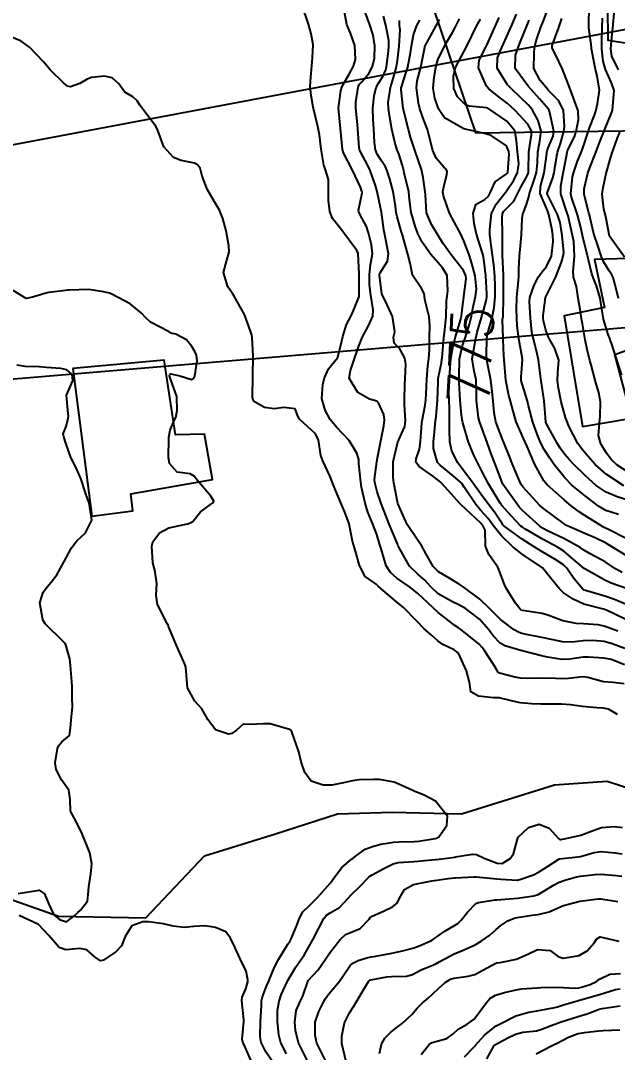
# Model space of a CAD drawing. Header units: metres. Extents: x 318500 to 325275, y 7408834 to 7428799.
# Drawn here: x 321775.7 to 321833.1, y 7423506.6 to 7423605.8 of the extents above; entities that cross this region are included whole.
import ezdxf
from ezdxf.enums import TextEntityAlignment as Align

# ---------------------------------------------------------------- set-up
doc = ezdxf.new("R2010")
doc.units = ezdxf.units.M
doc.header["$MEASUREMENT"] = 0
doc.linetypes.add('CONTINUO', pattern=[0])
for name, color, linetype in [('Cotas', 45, 'Continuous'), ('Curvas de Nivel 1m', 11, 'Continuous'), ('Curvas de Nivel 5m', 15, 'Continuous'), ('Edificações', 30, 'Continuous'), ('Hidrografia', 140, 'Continuous'), ('TEXTO', 45, 'Continuous')]:
    doc.layers.add(name, color=color, linetype=linetype)
doc.styles.add('Style-STANDARD', font='STANDARD.shx')

msp = doc.modelspace()

# ---------------------------------------------------------------- linework, layer by layer
at = {"layer": 'Curvas de Nivel 1m', "flags": 128}
for points, elevation in [([(321833.724, 7423542.025), (321832.664, 7423542.137), (321831.727, 7423542.209), (321830.207, 7423542.632), (321829.734, 7423542.698), (321828.344, 7423542.518), (321827.73, 7423542.488), (321827.1, 7423542.519), (321825.731, 7423542.572), (321824.384, 7423542.529), (321823.73, 7423542.556), (321823.202, 7423542.668), (321821.737, 7423543.038), (321821.611, 7423543.095), (321821.516, 7423543.223), (321821.204, 7423543.772), (321820.244, 7423545.243), (321820.046, 7423545.519), (321819.776, 7423545.814), (321817.958, 7423547.268), (321817.792, 7423547.388), (321817.443, 7423547.627), (321815.814, 7423548.876), (321815.334, 7423549.307), (321813.841, 7423550.72), (321813.066, 7423551.338), (321811.858, 7423552.187), (321811.231, 7423552.727), (321810.834, 7423553.366), (321810.366, 7423554.899), (321810.231, 7423555.375), (321809.915, 7423556.368), (321809.529, 7423557.386), (321809.06, 7423558.512), (321808.79, 7423559.397), (321808.458, 7423560.918), (321808.373, 7423561.404), (321808.196, 7423563.219), (321808.202, 7423563.407), (321808.208, 7423563.604), (321808.018, 7423564.21), (321807.269, 7423565.418), (321806.049, 7423566.695), (321805.453, 7423567.439), (321804.953, 7423568.331), (321804.636, 7423569.452), (321804.747, 7423570.804), (321804.911, 7423571.448), (321805.265, 7423572.301), (321806.139, 7423573.372), (321806.163, 7423573.406), (321806.175, 7423573.43), (321806.561, 7423575.021), (321806.653, 7423575.425), (321807.012, 7423576.588), (321807.449, 7423577.417), (321807.699, 7423577.913), (321808.218, 7423579.266), (321808.243, 7423579.386), (321808.242, 7423579.41), (321808.24, 7423579.429), (321808.24, 7423581.41), (321808.143, 7423583.411), (321807.99, 7423583.697), (321806.716, 7423585.426), (321806.306, 7423585.983), (321805.66, 7423586.787), (321805.403, 7423587.444), (321805.281, 7423588.501), (321805.284, 7423589.446), (321805.293, 7423590.52), (321805.004, 7423591.451), (321804.844, 7423591.912), (321804.575, 7423593.457), (321804.42, 7423594.81), (321804.301, 7423595.462), (321804.256, 7423595.64), (321803.804, 7423597.47), (321803.605, 7423598.607), (321803.531, 7423599.474), (321803.59, 7423600.377), (321803.682, 7423601.472), (321803.733, 7423602.261), (321803.819, 7423603.471), (321803.624, 7423604.547), (321803.349, 7423605.478), (321802.71, 7423607.367)], 769), ([(321833.774, 7423545.416), (321832.566, 7423545.866), (321831.78, 7423546.083), (321830.691, 7423546.19), (321829.78, 7423546.143), (321828.682, 7423546.029), (321827.779, 7423546.051), (321826.868, 7423546.241), (321825.783, 7423546.478), (321824.168, 7423546.804), (321823.787, 7423546.889), (321823.564, 7423546.97), (321823.14, 7423547.2), (321821.805, 7423548.21), (321820.799, 7423549.235), (321819.833, 7423550.143), (321818.333, 7423551.265), (321817.853, 7423551.608), (321816.802, 7423552.228), (321815.865, 7423552.794), (321815.591, 7423553.028), (321815.348, 7423553.308), (321814.645, 7423554.562), (321814.238, 7423555.325), (321813.907, 7423555.77), (321812.852, 7423557.341), (321811.95, 7423559.35), (321811.558, 7423561.356), (321811.491, 7423561.854), (321811.511, 7423563.357), (321811.96, 7423565.282), (321811.981, 7423565.351), (321811.99, 7423565.391), (321812.032, 7423565.477), (321812.632, 7423566.764), (321812.689, 7423567.344), (321812.576, 7423568.851), (321812.578, 7423569.345), (321812.632, 7423570.817), (321812.65, 7423571.345), (321812.713, 7423572.763), (321812.632, 7423573.345), (321812.149, 7423574.237), (321811.588, 7423574.792), (321811.517, 7423575.36), (321811.643, 7423575.883), (321811.439, 7423577.361), (321810.759, 7423578.825), (321810.474, 7423579.376), (321810.416, 7423579.571), (321810.234, 7423580.774), (321810.183, 7423581.324), (321810.181, 7423581.381), (321810.189, 7423581.433), (321810.242, 7423581.539), (321810.959, 7423582.67), (321811.054, 7423583.368), (321810.773, 7423584.892), (321810.666, 7423585.375), (321810.611, 7423585.684), (321810.368, 7423587.379), (321810.324, 7423587.666), (321809.956, 7423589.386), (321809.804, 7423589.942), (321809.279, 7423591.397), (321808.994, 7423592.009), (321808.397, 7423593.139), (321808.275, 7423593.411), (321808.238, 7423593.576), (321808.107, 7423595.413), (321808.064, 7423595.785), (321807.896, 7423597.416), (321807.922, 7423597.959), (321808.136, 7423599.413), (321808.243, 7423599.653), (321808.488, 7423599.937), (321809.165, 7423600.735), (321809.519, 7423601.395), (321809.704, 7423602.211), (321809.737, 7423603.392), (321809.572, 7423604.416), (321809.268, 7423605.399), (321808.588, 7423607.246)], 771), ([(321833.691, 7423561.064), (321831.996, 7423562.168), (321830.932, 7423563.101), (321830.02, 7423564.14), (321829.579, 7423564.671), (321829.256, 7423565.122), (321828.406, 7423566.784), (321828.25, 7423567.137), (321828.067, 7423567.63), (321827.654, 7423569.147), (321827.409, 7423570.457), (321827.313, 7423571.152), (321827.323, 7423571.951), (321827.437, 7423573.151), (321827.058, 7423574.255), (321826.54, 7423575.164), (321826.419, 7423575.413), (321826.179, 7423576.032), (321825.953, 7423576.938), (321825.92, 7423577.173), (321825.924, 7423577.443), (321826.148, 7423579.171), (321826.165, 7423579.226), (321826.221, 7423579.317), (321827.147, 7423581.156), (321827.672, 7423582.56), (321827.856, 7423583.146), (321827.901, 7423583.52), (321827.752, 7423585.148), (321827.547, 7423586.387), (321827.305, 7423587.155), (321826.349, 7423589.08), (321826.309, 7423589.17), (321826.313, 7423589.208), (321826.352, 7423589.323), (321826.856, 7423590.679), (321826.968, 7423591.161), (321827.079, 7423591.851), (321827.316, 7423593.156), (321827.575, 7423593.99), (321827.911, 7423595.148), (321827.969, 7423595.615), (321827.888, 7423597.149), (321827.422, 7423598.108), (321826.479, 7423599.051), (321826.42, 7423599.111), (321826.368, 7423599.172), (321825.626, 7423600.05), (321825.026, 7423601.192), (321825.051, 7423602.673), (321825.101, 7423603.192), (321825.238, 7423603.881), (321825.714, 7423605.183), (321825.95, 7423605.799), (321826.479, 7423607.172)], 781), ([(321833.494, 7423571.695), (321833.051, 7423573.076), (321832.48, 7423574.771), (321832.369, 7423575.087), (321832.319, 7423575.235), (321832.175, 7423575.628), (321831.725, 7423577.095), (321831.617, 7423577.678), (321831.392, 7423579.098), (321831.055, 7423580.285), (321830.74, 7423581.105), (321830.612, 7423581.465), (321830.267, 7423582.786), (321830.208, 7423583.059), (321830.206, 7423583.121), (321830.197, 7423583.195), (321829.701, 7423585.126), (321829.534, 7423585.902), (321829.235, 7423587.131), (321828.642, 7423588.84), (321828.586, 7423589.138), (321828.741, 7423590.769), (321828.83, 7423591.135), (321829.232, 7423592.291), (321829.565, 7423593.128), (321829.805, 7423593.73), (321830.258, 7423595.122), (321830.297, 7423595.256), (321830.438, 7423595.672), (321830.846, 7423596.722), (321830.978, 7423597.112), (321831.154, 7423597.796), (321831.324, 7423599.107), (321831.112, 7423600.499), (321830.951, 7423601.113), (321830.575, 7423603.084), (321830.568, 7423603.12), (321830.57, 7423603.149), (321830.544, 7423603.529), (321830.309, 7423605.123), (321830.298, 7423605.389), (321830.349, 7423607.122)], 783), ([(321833.103, 7423547.07), (321831.797, 7423547.567), (321831.214, 7423547.68), (321829.8, 7423547.771), (321829.09, 7423547.831), (321827.804, 7423548.072), (321826.368, 7423548.605), (321825.814, 7423548.786), (321823.931, 7423549.076), (321823.819, 7423549.109), (321823.696, 7423549.192), (321823.247, 7423549.781), (321822.376, 7423551.212), (321822.207, 7423551.568), (321821.863, 7423552.506), (321821.663, 7423553.019), (321821.553, 7423553.225), (321820.686, 7423554.44), (321820.381, 7423555.243), (321820.361, 7423556.806), (321820.112, 7423557.247), (321820.035, 7423557.352), (321819.932, 7423557.466), (321818.003, 7423559.269), (321817.951, 7423559.325), (321816.185, 7423561.297), (321815.983, 7423561.489), (321815.289, 7423562.012), (321814.004, 7423562.905), (321813.665, 7423563.333), (321813.697, 7423563.65), (321814.022, 7423564.573), (321814.142, 7423565.328), (321814.255, 7423567.129), (321814.279, 7423567.327), (321814.589, 7423568.816), (321814.65, 7423569.322), (321814.678, 7423569.904), (321814.748, 7423571.32), (321814.839, 7423572.609), (321814.92, 7423573.318), (321814.985, 7423574.154), (321814.981, 7423575.318), (321815.014, 7423576.481), (321814.963, 7423577.318), (321814.549, 7423578.99), (321814.496, 7423579.326), (321814.472, 7423579.575), (321814.227, 7423580.036), (321813.358, 7423581.339), (321813.121, 7423582.477), (321812.905, 7423583.344), (321812.352, 7423585.297), (321812.333, 7423585.35), (321812.301, 7423585.451), (321811.889, 7423586.929), (321811.797, 7423587.358), (321811.713, 7423587.975), (321811.494, 7423589.363), (321811.186, 7423590.549), (321810.93, 7423591.372), (321810.766, 7423591.756), (321810.389, 7423592.316), (321809.975, 7423592.966), (321809.81, 7423593.389), (321809.717, 7423594.084), (321809.647, 7423595.392), (321809.576, 7423596.26), (321809.553, 7423597.394), (321809.661, 7423598.581), (321809.861, 7423599.389), (321810.082, 7423599.79), (321810.496, 7423600.45), (321810.798, 7423601.083), (321810.869, 7423601.375), (321811.035, 7423602.87), (321811.086, 7423603.372), (321811.079, 7423603.905), (321810.8, 7423605.376), (321810.573, 7423606.249)], 772), ([(321833.808, 7423548.242), (321832.019, 7423549.087), (321831.821, 7423549.167), (321831.724, 7423549.189), (321829.828, 7423549.665), (321828.811, 7423550.15), (321827.845, 7423550.796), (321827.489, 7423551.145), (321826.751, 7423552.049), (321825.87, 7423553.17), (321823.889, 7423554.476), (321822.998, 7423555.204), (321821.915, 7423556.236), (321821.115, 7423557.232), (321820.623, 7423557.926), (321819.944, 7423558.686), (321819.439, 7423559.255), (321818.322, 7423560.919), (321818.09, 7423561.269), (321817.982, 7423561.399), (321817.255, 7423562.017), (321816.006, 7423563.036), (321815.777, 7423563.304), (321815.366, 7423564.653), (321815.374, 7423565.31), (321815.434, 7423565.914), (321815.577, 7423567.307), (321815.634, 7423567.739), (321815.768, 7423569.305), (321815.828, 7423571.025), (321815.838, 7423571.304), (321815.866, 7423571.552), (321816.134, 7423572.895), (321816.191, 7423573.247), (321816.201, 7423573.299), (321816.206, 7423573.364), (321816.37, 7423575.297), (321816.402, 7423575.535), (321816.588, 7423577.294), (321816.637, 7423578.87), (321816.675, 7423579.293), (321816.754, 7423579.821), (321816.677, 7423581.293), (321816.251, 7423582.018), (321815.113, 7423583.317), (321814.288, 7423584.506), (321813.879, 7423585.334), (321813.612, 7423586.031), (321813.232, 7423587.341), (321813.072, 7423588.61), (321812.999, 7423589.344), (321812.563, 7423591.163), (321812.515, 7423591.349), (321812.385, 7423591.866), (321812.031, 7423592.99), (321811.892, 7423593.358), (321811.668, 7423594.105), (321811.359, 7423595.366), (321811.147, 7423596.672), (321811.052, 7423597.371), (321811.024, 7423597.93), (321811.24, 7423599.369), (321811.535, 7423600.324), (321811.815, 7423601.36), (321811.916, 7423601.962), (321812.079, 7423603.357), (321812.158, 7423604.958), (321812.114, 7423605.357), (321812.101, 7423605.823)], 773), ([(321833.829, 7423549.685), (321832.782, 7423550.129), (321831.84, 7423550.445), (321829.983, 7423550.974), (321829.849, 7423551.019), (321829.722, 7423551.112), (321828.873, 7423552.138), (321828.213, 7423553.135), (321827.875, 7423553.47), (321827.033, 7423554.002), (321825.893, 7423554.673), (321825.058, 7423555.178), (321823.911, 7423555.926), (321822.144, 7423557.217), (321822.032, 7423557.319), (321821.932, 7423557.457), (321821.242, 7423558.529), (321820.697, 7423559.239), (321819.964, 7423560.209), (321819.232, 7423561.257), (321818.004, 7423562.874), (321817.706, 7423563.275), (321817.138, 7423564.4), (321816.947, 7423565.286), (321816.912, 7423566.422), (321816.909, 7423567.287), (321816.91, 7423568.455), (321816.879, 7423569.288), (321816.848, 7423570.039), (321816.9, 7423571.288), (321816.976, 7423572.439), (321817.057, 7423573.286), (321817.242, 7423574.375), (321817.457, 7423575.281), (321818.005, 7423577.091), (321818.045, 7423577.272), (321818.057, 7423577.407), (321818.208, 7423578.494), (321818.295, 7423579.193), (321818.306, 7423579.269), (321818.509, 7423580.995), (321818.481, 7423581.268), (321818.248, 7423581.787), (321817.085, 7423583.288), (321816.286, 7423584.389), (321815.722, 7423585.309), (321815.184, 7423586.192), (321814.707, 7423587.324), (321814.6, 7423589.072), (321814.587, 7423589.326), (321814.371, 7423590.716), (321814.27, 7423591.331), (321814.224, 7423591.49), (321813.589, 7423593.338), (321813.172, 7423594.589), (321812.962, 7423595.345), (321812.46, 7423597.35), (321812.264, 7423599.139), (321812.283, 7423599.353), (321812.327, 7423599.508), (321812.49, 7423600.038), (321812.814, 7423601.038), (321812.895, 7423601.346), (321813.162, 7423602.712), (321813.256, 7423603.343), (321813.445, 7423604.447), (321813.779, 7423605.338), (321814.055, 7423605.85)], 774), ([(321833.507, 7423552.706), (321832.889, 7423553.075), (321831.88, 7423553.736), (321830.497, 7423554.497), (321829.896, 7423554.849), (321829.479, 7423555.116), (321827.913, 7423555.998), (321826.354, 7423556.733), (321825.927, 7423556.943), (321825.592, 7423557.173), (321823.945, 7423558.674), (321823.687, 7423558.934), (321823.474, 7423559.197), (321822.212, 7423560.981), (321822.057, 7423561.219), (321821.982, 7423561.374), (321821.264, 7423563.231), (321820.935, 7423564.152), (321820.539, 7423565.242), (321820.049, 7423566.526), (321819.794, 7423567.253), (321819.714, 7423567.605), (321819.522, 7423569.256), (321819.5, 7423569.852), (321819.482, 7423571.256), (321819.301, 7423572.079), (321819.104, 7423573.26), (321819.248, 7423574.16), (321819.463, 7423575.257), (321819.587, 7423575.837), (321819.986, 7423577.252), (321820.029, 7423577.415), (321820.201, 7423578.008), (321820.467, 7423578.995), (321820.495, 7423579.246), (321820.495, 7423579.518), (321820.41, 7423581.247), (321820.261, 7423582.622), (321820.14, 7423583.251), (321820.085, 7423583.44), (321819.512, 7423585.258), (321819.276, 7423586.295), (321819.191, 7423587.261), (321819.461, 7423588.131), (321820.341, 7423588.637), (321820.671, 7423588.919), (321820.825, 7423589.243), (321821.291, 7423590.311), (321822.377, 7423591.028), (321822.476, 7423591.121), (321822.51, 7423591.219), (321822.641, 7423592.974), (321822.617, 7423593.218), (321822.408, 7423593.754), (321820.921, 7423594.744), (321820.425, 7423594.916), (321818.882, 7423595.265), (321818.431, 7423595.361), (321818.302, 7423595.402), (321816.447, 7423596.454), (321815.858, 7423597.309), (321815.492, 7423598.337), (321815.353, 7423599.317), (321815.455, 7423600.356), (321815.593, 7423601.314), (321815.787, 7423602.045), (321816.406, 7423603.302), (321816.542, 7423603.531), (321817.19, 7423604.657), (321817.511, 7423605.29), (321817.868, 7423605.989)], 776), ([(321833.889, 7423554.348), (321832.747, 7423555.077), (321831.907, 7423555.574), (321830.995, 7423556.018), (321829.921, 7423556.479), (321828.388, 7423557.133), (321828.08, 7423557.286), (321827.933, 7423557.391), (321826.933, 7423558.149), (321825.947, 7423558.863), (321825.599, 7423559.174), (321823.977, 7423560.961), (321823.819, 7423561.192), (321823.645, 7423561.535), (321822.952, 7423563.206), (321822.695, 7423563.888), (321822.142, 7423565.218), (321822.034, 7423565.467), (321821.378, 7423567.23), (321821.212, 7423568.094), (321821.102, 7423569.235), (321821.007, 7423570.144), (321820.878, 7423571.238), (321820.557, 7423572.82), (321820.492, 7423573.245), (321820.488, 7423573.587), (321820.519, 7423575.245), (321820.579, 7423575.657), (321821.01, 7423577.238), (321821.225, 7423578.214), (321821.3, 7423579.234), (321821.305, 7423580.308), (321821.259, 7423581.235), (321821.169, 7423582.323), (321821.061, 7423583.238), (321820.844, 7423584.689), (321820.797, 7423585.243), (321820.789, 7423585.726), (321820.946, 7423587.241), (321821.407, 7423588.161), (321822.239, 7423589.222), (321822.29, 7423589.282), (321822.352, 7423589.364), (321823.111, 7423590.466), (321823.454, 7423591.209), (321823.567, 7423592.03), (321823.467, 7423593.209), (321823.362, 7423594.264), (321823.192, 7423595.212), (321822.444, 7423596.148), (321820.809, 7423597.245), (321820.593, 7423597.38), (321820.462, 7423597.431), (321818.791, 7423597.594), (321818.464, 7423597.71), (321817.672, 7423598.488), (321817.346, 7423599.291), (321817.308, 7423600.481), (321817.508, 7423601.29), (321817.845, 7423601.962), (321818.54, 7423603.28), (321819.516, 7423605.266), (321819.894, 7423605.937)], 777), ([(321833.914, 7423556.001), (321832.134, 7423556.88), (321831.928, 7423556.974), (321831.726, 7423557.092), (321829.941, 7423558.2), (321829.385, 7423558.559), (321828.606, 7423559.13), (321827.958, 7423559.664), (321826.294, 7423561.165), (321825.986, 7423561.539), (321825.084, 7423563.179), (321824.384, 7423564.829), (321824.232, 7423565.188), (321824.036, 7423565.607), (321823.335, 7423567.201), (321823.043, 7423568.238), (321822.779, 7423569.21), (321822.62, 7423569.736), (321822.323, 7423571.217), (321822.159, 7423573.201), (321822.159, 7423573.22), (321822.145, 7423573.581), (321822.091, 7423575.143), (321822.089, 7423575.221), (321822.018, 7423577.053), (321822.045, 7423577.222), (321822.066, 7423577.347), (321822.11, 7423579.222), (321822.123, 7423581.106), (321822.122, 7423581.222), (321822.11, 7423581.354), (321822.014, 7423583.224), (321822.007, 7423583.491), (321822.011, 7423585.224), (321821.971, 7423586.879), (321822.004, 7423587.225), (321822.11, 7423587.436), (321822.327, 7423587.661), (321823.091, 7423588.456), (321823.483, 7423589.203), (321823.773, 7423589.784), (321824.375, 7423590.877), (321824.481, 7423591.096), (321824.509, 7423591.198), (321824.521, 7423591.337), (321824.535, 7423593.198), (321824.793, 7423594.826), (321824.791, 7423595.195), (321824.44, 7423595.865), (321823.211, 7423597.212), (321822.466, 7423597.866), (321821.687, 7423598.447), (321820.696, 7423599.247), (321820.484, 7423599.515), (321819.709, 7423601.262), (321819.769, 7423602.014), (321820.407, 7423603.252), (321820.543, 7423603.518), (321821.32, 7423605.239), (321821.704, 7423606.103)], 778), ([(321833.179, 7423558.308), (321831.946, 7423558.693), (321831.232, 7423559.097), (321829.965, 7423560.095), (321828.681, 7423561.129), (321827.99, 7423561.82), (321826.955, 7423563.156), (321826.567, 7423563.714), (321826.024, 7423564.567), (321825.699, 7423565.173), (321825.443, 7423565.771), (321824.928, 7423567.181), (321824.514, 7423568.755), (321824.413, 7423569.187), (321824.101, 7423570.252), (321823.867, 7423570.953), (321823.812, 7423571.194), (321823.803, 7423571.507), (321823.933, 7423573.193), (321823.914, 7423573.423), (321823.591, 7423575.199), (321823.424, 7423576.443), (321823.384, 7423577.202), (321823.365, 7423578.04), (321823.397, 7423579.202), (321823.53, 7423580.498), (321823.57, 7423581.2), (321823.568, 7423581.883), (321823.639, 7423583.199), (321823.697, 7423583.78), (321823.832, 7423585.197), (321823.909, 7423586.789), (321823.983, 7423587.195), (321824.079, 7423587.438), (321824.334, 7423588.107), (321824.572, 7423588.962), (321824.621, 7423589.187), (321825.067, 7423590.492), (321825.268, 7423591.187), (321825.364, 7423592.16), (321825.404, 7423593.185), (321825.57, 7423594.026), (321825.732, 7423595.18), (321825.427, 7423596.204), (321824.884, 7423597.194), (321824.708, 7423597.441), (321824.465, 7423597.702), (321822.899, 7423599.216), (321822.486, 7423599.639), (321821.483, 7423601.235), (321821.522, 7423602.239), (321821.963, 7423603.229), (321822.553, 7423604.556), (321822.757, 7423605.019), (321822.842, 7423605.217), (321823.354, 7423606.436)], 779), ([(321834.001, 7423562.43), (321833.016, 7423563.075), (321832.501, 7423563.569), (321832.021, 7423564.189), (321831.458, 7423565.096), (321831.253, 7423565.887), (321831.335, 7423567.097), (321831.404, 7423567.763), (321831.44, 7423569.096), (321831.296, 7423569.9), (321830.96, 7423571.101), (321830.541, 7423572.699), (321830.42, 7423573.107), (321830.156, 7423574.178), (321829.974, 7423575.113), (321829.701, 7423576.633), (321829.621, 7423577.119), (321829.5, 7423577.821), (321829.294, 7423579.124), (321829.121, 7423580.243), (321828.855, 7423581.131), (321828.8, 7423581.679), (321828.92, 7423583.133), (321828.858, 7423584.568), (321828.748, 7423585.136), (321828.319, 7423587.026), (321828.297, 7423587.117), (321828.292, 7423587.14), (321828.262, 7423587.2), (321827.618, 7423589.151), (321827.623, 7423589.889), (321827.851, 7423591.148), (321828.188, 7423592.934), (321828.232, 7423593.143), (321828.274, 7423593.27), (321828.406, 7423593.567), (321828.93, 7423594.627), (321829.088, 7423595.133), (321829.313, 7423596.266), (321829.302, 7423597.132), (321828.567, 7423599.051), (321828.526, 7423599.14), (321828.482, 7423599.304), (321827.791, 7423601.151), (321827.072, 7423602.621), (321826.789, 7423603.166), (321826.787, 7423603.411), (321827.43, 7423605.157), (321827.707, 7423606.019)], 782), ([(321833.155, 7423579.076), (321832.807, 7423580.516), (321832.655, 7423581.084), (321832.531, 7423581.364), (321832.257, 7423581.743), (321831.747, 7423582.578), (321831.538, 7423583.101), (321831.132, 7423584.263), (321830.855, 7423585.112), (321830.741, 7423585.55), (321830.371, 7423587.119), (321830.323, 7423587.296), (321829.862, 7423589.125), (321829.86, 7423589.623), (321830.221, 7423591.122), (321830.256, 7423591.247), (321830.385, 7423591.586), (321830.98, 7423593.111), (321831.383, 7423594.138), (321831.758, 7423595.1), (321831.947, 7423595.588), (321832.456, 7423596.844), (321832.528, 7423597.02), (321832.556, 7423597.089), (321832.582, 7423597.209), (321832.736, 7423599.086), (321832.491, 7423599.82), (321831.93, 7423601.099), (321831.708, 7423601.917), (321831.559, 7423603.105), (321831.565, 7423604.12), (321831.593, 7423605.105), (321831.616, 7423606.062)], 784), ([(321833.074, 7423539.069), (321832.195, 7423539.583), (321831.696, 7423539.657), (321831.089, 7423539.703), (321829.697, 7423539.839), (321828.554, 7423539.982), (321827.699, 7423540.054), (321826.614, 7423540.071), (321825.699, 7423540.067), (321824.796, 7423540.082), (321823.7, 7423540.19), (321822.887, 7423540.388), (321821.704, 7423540.653), (321821.155, 7423540.679), (321819.706, 7423540.827), (321818.964, 7423541.257), (321818.826, 7423542.157), (321818.534, 7423543.262), (321817.765, 7423544.966), (321817.351, 7423545.276), (321816.267, 7423545.785), (321815.779, 7423546.152), (321815.17, 7423546.696), (321814.44, 7423547.32), (321813.8, 7423547.995), (321812.483, 7423549.343), (321811.828, 7423549.9), (321810.101, 7423551.376), (321809.974, 7423551.501), (321809.852, 7423551.6), (321808.801, 7423552.338), (321808.274, 7423553.404), (321807.89, 7423554.772), (321807.668, 7423555.412), (321807.589, 7423555.729), (321807.267, 7423557.417), (321806.845, 7423558.517), (321806.453, 7423559.425), (321805.968, 7423560.656), (321805.638, 7423561.435), (321805.397, 7423562.031), (321804.723, 7423563.449), (321804.55, 7423563.987), (321804.304, 7423565.456), (321804.039, 7423566.051), (321802.492, 7423567.484), (321802.334, 7423567.758), (321802.07, 7423568.472), (321800.979, 7423568.593), (321800.07, 7423568.473), (321799.132, 7423568.586), (321798.077, 7423569.21), (321798.002, 7423569.464), (321797.986, 7423569.541), (321797.969, 7423569.654), (321797.992, 7423571.542), (321797.999, 7423571.654), (321798.029, 7423573.542), (321797.94, 7423575.325), (321797.896, 7423575.544), (321797.78, 7423575.932), (321797.201, 7423577.555), (321796.216, 7423579.314), (321796.033, 7423579.572), (321795.609, 7423580.193), (321795.177, 7423581.581), (321795.402, 7423582.429), (321795.714, 7423583.576), (321795.709, 7423584.145), (321795.45, 7423585.579), (321795.103, 7423586.791), (321794.786, 7423587.585), (321794.332, 7423588.39), (321793.62, 7423589.601), (321793.126, 7423590.851), (321792.924, 7423591.612), (321792.698, 7423591.93), (321792.385, 7423592.111), (321791.106, 7423592.358), (321790.39, 7423592.634), (321789.431, 7423593.66), (321788.858, 7423595.231), (321788.67, 7423595.668), (321788.435, 7423595.982), (321787.131, 7423597.69), (321786.879, 7423598.109), (321786.468, 7423598.471), (321785.688, 7423598.927), (321785.124, 7423599.72), (321784.489, 7423600.305), (321783.755, 7423600.473), (321782.489, 7423600.328), (321782.077, 7423600.165), (321781.37, 7423599.767), (321780.476, 7423599.429), (321780.196, 7423599.503), (321779.824, 7423599.79), (321778.499, 7423601.088), (321777.895, 7423601.816), (321776.532, 7423603.27), (321775.722, 7423603.842), (321774.885, 7423604.197)], 768), ([(321800.024, 7423505.498), (321799.247, 7423506.615), (321798.794, 7423507.517), (321798.696, 7423508.092), (321798.737, 7423509.518), (321798.821, 7423511.033), (321798.851, 7423511.517), (321798.932, 7423511.9), (321799.331, 7423512.921), (321799.5, 7423513.345), (321799.568, 7423513.507), (321800.093, 7423514.765), (321800.471, 7423515.493), (321801.385, 7423516.969), (321801.585, 7423517.281), (321801.689, 7423517.477), (321802.195, 7423518.685), (321802.5, 7423519.469), (321802.814, 7423520.082), (321803.439, 7423520.694), (321803.841, 7423521.057), (321804.225, 7423521.448), (321805.464, 7423522.868), (321805.866, 7423523.424), (321806.559, 7423524.339), (321807.496, 7423525.158), (321807.641, 7423525.255), (321807.829, 7423525.397), (321808.804, 7423526.097), (321809.515, 7423526.366), (321810.313, 7423526.573), (321811.522, 7423526.786), (321812.056, 7423526.811), (321813.523, 7423526.833), (321813.971, 7423526.876), (321815.528, 7423527.136), (321815.66, 7423527.166), (321815.897, 7423527.295), (321816.651, 7423528.394), (321816.718, 7423529.282), (321815.571, 7423530.712), (321814.493, 7423531.316), (321813.585, 7423531.646), (321812.984, 7423531.941), (321811.598, 7423532.555), (321810.178, 7423532.795), (321809.601, 7423532.809), (321808.237, 7423532.764), (321807.599, 7423532.685), (321806.557, 7423532.459), (321805.593, 7423532.268), (321804.77, 7423532.265), (321803.598, 7423532.664), (321802.991, 7423533.466), (321802.658, 7423534.508), (321802.433, 7423535.478), (321801.764, 7423537.383), (321801.715, 7423537.489), (321801.661, 7423537.559), (321801.544, 7423537.609), (321799.67, 7423538.16), (321799.04, 7423538.149), (321797.669, 7423538.111), (321797.075, 7423538.139), (321796.44, 7423537.552), (321795.99, 7423537.221), (321795.654, 7423537.154), (321794.417, 7423537.579), (321793.675, 7423538.59), (321793.103, 7423539.599), (321792.435, 7423540.346), (321791.71, 7423541.62), (321791.55, 7423543.622), (321791.473, 7423543.894), (321790.683, 7423545.631), (321789.893, 7423547.535), (321789.847, 7423547.639), (321789.792, 7423547.764), (321788.847, 7423549.655), (321788.719, 7423550.552), (321788.782, 7423551.661), (321788.582, 7423552.94), (321788.402, 7423553.665), (321788.295, 7423555.265), (321788.389, 7423555.665), (321789.038, 7423556.53), (321789.914, 7423557.013), (321791.708, 7423557.413), (321791.918, 7423557.456), (321792.242, 7423557.615), (321792.976, 7423558.563), (321793.945, 7423559.257), (321794.139, 7423559.397), (321794.257, 7423559.587), (321793.957, 7423560.068), (321792.645, 7423561.61), (321792.37, 7423562.001), (321791.986, 7423562.202), (321790.737, 7423562.389), (321789.995, 7423563.192), (321789.913, 7423563.651), (321789.904, 7423563.749), (321789.927, 7423565.651), (321789.931, 7423565.752), (321790.041, 7423566.399), (321790.422, 7423567.277), (321790.595, 7423567.642), (321790.717, 7423568.291), (321790.707, 7423569.641), (321790.104, 7423571.254), (321789.988, 7423571.651), (321790.01, 7423571.753), (321790.113, 7423571.838), (321790.975, 7423571.637), (321792.105, 7423571.278), (321792.316, 7423571.407), (321792.412, 7423571.615), (321792.648, 7423573.096), (321792.571, 7423573.614), (321792.443, 7423573.915), (321792.148, 7423574.469), (321791.619, 7423575.093), (321790.585, 7423575.644), (321790.232, 7423575.72), (321790.161, 7423575.746), (321789.948, 7423575.868), (321788.177, 7423576.788), (321787.711, 7423577.205), (321787.298, 7423577.683), (321786.203, 7423578.552), (321784.443, 7423579.5), (321784.218, 7423579.588), (321783.631, 7423579.736), (321782.222, 7423579.932), (321780.339, 7423579.896), (321780.221, 7423579.887), (321779.485, 7423579.791), (321778.369, 7423579.657), (321778.217, 7423579.635), (321776.824, 7423579.211), (321776.209, 7423579.079), (321774.972, 7423579.849)], 767), ([(321775.45, 7423521.83), (321777.454, 7423522.164), (321777.958, 7423521.795), (321778.36, 7423520.867), (321778.869, 7423519.786), (321779.413, 7423519.343), (321780.075, 7423519.105), (321780.932, 7423519.757), (321781.162, 7423520.015), (321781.427, 7423520.237), (321782.09, 7423521.09), (321782.177, 7423521.739), (321782.218, 7423522.499), (321782.434, 7423523.736), (321782.515, 7423524.704), (321782.333, 7423525.738), (321781.53, 7423527.75), (321780.851, 7423529.068), (321780.481, 7423529.766), (321780.445, 7423530.889), (321780.294, 7423531.769), (321779.595, 7423532.791), (321779.084, 7423533.785), (321779.004, 7423534.398), (321779.206, 7423535.784), (321779.333, 7423536.085), (321779.64, 7423536.424), (321780.382, 7423537.036), (321780.481, 7423537.768), (321780.58, 7423538.863), (321780.662, 7423539.765), (321780.642, 7423540.708), (321780.619, 7423541.766), (321780.567, 7423542.612), (321780.474, 7423543.769), (321780.397, 7423544.417), (321780.022, 7423545.776), (321779.92, 7423545.935), (321779.765, 7423546.083), (321778.035, 7423547.798), (321777.796, 7423548.172), (321777.519, 7423549.805), (321777.83, 7423550.817), (321778.253, 7423551.379), (321778.624, 7423551.792), (321779.14, 7423552.498), (321779.87, 7423553.78), (321780.559, 7423555.101), (321781.093, 7423555.762), (321781.908, 7423556.541), (321782.52, 7423557.741), (321782.279, 7423559.411), (321782.149, 7423559.748), (321781.958, 7423560.277), (321781.456, 7423561.758), (321781.003, 7423562.778), (321780.487, 7423563.773), (321780.021, 7423565.16), (321779.837, 7423565.782), (321779.766, 7423566.052), (321780.045, 7423566.767), (321780.253, 7423567.581), (321780.268, 7423567.777), (321780.257, 7423567.972), (321780.08, 7423569.78), (321780.699, 7423571.173), (321780.619, 7423571.772), (321780.116, 7423572.206), (321779.556, 7423572.351), (321778.12, 7423572.446), (321777.446, 7423572.491), (321776.121, 7423572.534), (321775.304, 7423572.661)], 766), ([(321801.244, 7423506.423), (321800.704, 7423507.488), (321800.514, 7423508.249), (321800.389, 7423509.494), (321800.391, 7423510.583), (321800.521, 7423511.492), (321800.716, 7423512.092), (321801.339, 7423513.396), (321801.368, 7423513.451), (321801.382, 7423513.48), (321802.1, 7423514.731), (321802.615, 7423515.468), (321802.924, 7423515.915), (321803.382, 7423516.697), (321803.799, 7423517.454), (321804.345, 7423518.507), (321804.844, 7423519.439), (321805.098, 7423519.762), (321805.428, 7423519.985), (321806.35, 7423520.503), (321807.185, 7423521.404), (321807.453, 7423521.718), (321808.318, 7423522.535), (321809.126, 7423523.383), (321809.311, 7423523.543), (321809.474, 7423523.646), (321810.59, 7423524.257), (321811.49, 7423524.686), (321812.019, 7423524.818), (321813.494, 7423524.923), (321813.872, 7423524.946), (321815.497, 7423525.106), (321815.669, 7423525.126), (321816.933, 7423525.279), (321817.423, 7423525.35), (321817.501, 7423525.361), (321819.13, 7423525.63), (321819.505, 7423525.591), (321820.26, 7423525.239), (321821.493, 7423524.747), (321821.967, 7423524.739), (321822.75, 7423525.201), (321823.06, 7423525.644), (321823.499, 7423527.19), (321823.531, 7423527.259), (321824.528, 7423528.192), (321825.543, 7423528.503), (321826.498, 7423528.114), (321827.389, 7423527.142), (321827.529, 7423527.051), (321827.625, 7423527.042), (321828.101, 7423527.131), (321829.534, 7423527.464), (321830.74, 7423527.896), (321831.541, 7423528.178), (321832.752, 7423528.281), (321833.541, 7423528.199)], 768), ([(321803.235, 7423505.81), (321802.41, 7423507.468), (321802.098, 7423508.652), (321802.041, 7423509.472), (321802.171, 7423510.601), (321802.543, 7423511.468), (321802.806, 7423511.976), (321803.34, 7423513.46), (321804.297, 7423514.504), (321804.937, 7423515.436), (321805.377, 7423516.106), (321806.416, 7423517.415), (321806.911, 7423517.894), (321807.401, 7423518.103), (321808.336, 7423518.461), (321809.177, 7423519.382), (321809.285, 7423519.519), (321809.424, 7423519.616), (321810.631, 7423520.164), (321811.438, 7423520.552), (321811.893, 7423520.896), (321812.069, 7423521.344), (321812.585, 7423522.212), (321813.464, 7423522.693), (321815.229, 7423523.065), (321815.468, 7423523.104), (321816.788, 7423523.28), (321817.4, 7423523.342), (321817.471, 7423523.347), (321819.276, 7423523.449), (321819.473, 7423523.444), (321821.453, 7423523.238), (321821.47, 7423523.237), (321821.857, 7423523.214), (321823.416, 7423523.138), (321823.469, 7423523.136), (321823.513, 7423523.146), (321823.671, 7423523.188), (321825.001, 7423523.651), (321825.481, 7423523.888), (321826.256, 7423524.391), (321827.43, 7423525.141), (321827.472, 7423525.169), (321827.5, 7423525.171), (321829.263, 7423525.354), (321829.504, 7423525.402), (321830.831, 7423525.776), (321831.512, 7423525.885), (321832.835, 7423525.745), (321833.509, 7423525.663)], 769), ([(321806.994, 7423505.643), (321806.57, 7423507.41), (321806.551, 7423508.13), (321806.832, 7423509.407), (321807.3, 7423510.37), (321807.704, 7423510.998), (321807.937, 7423511.394), (321808.464, 7423512.247), (321809.13, 7423513.382), (321809.227, 7423513.496), (321809.343, 7423513.547), (321810.892, 7423513.812), (321811.348, 7423513.853), (321812.796, 7423513.88), (321813.351, 7423514.039), (321814.177, 7423514.492), (321815.365, 7423514.975), (321815.59, 7423515.074), (321815.979, 7423515.291), (321817.378, 7423516.032), (321818.243, 7423516.4), (321819.387, 7423516.913), (321819.97, 7423517.241), (321820.794, 7423517.835), (321821.407, 7423518.374), (321821.863, 7423518.763), (321822.516, 7423519.204), (321823.145, 7423519.473), (321823.425, 7423519.532), (321824.853, 7423519.751), (321825.43, 7423519.833), (321826.503, 7423520.085), (321827.44, 7423520.502), (321827.889, 7423520.687), (321829.45, 7423521.11), (321831.227, 7423521.317), (321831.452, 7423521.329), (321831.673, 7423521.308), (321833.096, 7423521.065)], 771), ([(321797.953, 7423505.529), (321797.253, 7423507.047), (321797.031, 7423507.542), (321796.971, 7423507.836), (321797.136, 7423509.542), (321797.134, 7423509.699), (321796.934, 7423511.544), (321796.979, 7423511.88), (321797.327, 7423512.667), (321797.521, 7423513.353), (321797.537, 7423513.537), (321797.353, 7423514.376), (321796.799, 7423515.546), (321796.266, 7423516.667), (321795.854, 7423517.555), (321795.399, 7423518.157), (321794.406, 7423518.574), (321793.407, 7423518.74), (321792.334, 7423518.678), (321791.404, 7423518.577), (321790.336, 7423518.701), (321789.409, 7423518.916), (321787.957, 7423519.117), (321787.411, 7423519.103), (321786.366, 7423518.725), (321785.74, 7423517.695), (321785.381, 7423516.806), (321784.845, 7423516.236), (321784.052, 7423515.713), (321783.65, 7423515.433), (321783.364, 7423515.351), (321782.846, 7423515.728), (321782.044, 7423516.407), (321781.378, 7423516.555), (321780.022, 7423516.416), (321779.379, 7423516.65), (321778.382, 7423517.79), (321777.406, 7423518.87), (321775.525, 7423519.722)], 766), ([(321810.177, 7423506.435), (321810.364, 7423507.363), (321810.688, 7423507.939), (321811.277, 7423508.514), (321811.754, 7423508.872), (321812.37, 7423509.334), (321813.299, 7423510.188), (321813.822, 7423510.798), (321814.324, 7423511.31), (321814.851, 7423511.771), (321815.323, 7423512.189), (321815.893, 7423512.73), (321816.484, 7423513.283), (321817.011, 7423513.609), (321817.347, 7423513.71), (321818.726, 7423513.88), (321819.352, 7423514.05), (321820.135, 7423514.462), (321821.369, 7423515.151), (321821.421, 7423515.168), (321821.795, 7423515.214), (321823.373, 7423515.533), (321824.523, 7423516.034), (321825.383, 7423516.44), (321826.584, 7423516.354), (321827.376, 7423515.778), (321827.86, 7423515.618), (321829.378, 7423515.883), (321830.164, 7423516.32), (321830.839, 7423517.096), (321831.042, 7423517.447), (321831.399, 7423517.662), (321833.188, 7423517.268)], 772), ([(321814.206, 7423506.35), (321814.95, 7423507.303), (321815.122, 7423507.441), (321815.263, 7423507.501), (321816.663, 7423507.886), (321817.276, 7423508.345), (321817.761, 7423508.784), (321818.622, 7423509.257), (321819.295, 7423509.754), (321820.381, 7423511.234), (321820.808, 7423511.738), (321821.323, 7423512.061), (321822.211, 7423512.323), (321823.331, 7423512.58), (321823.851, 7423512.666), (321825.334, 7423512.772), (321825.699, 7423512.8), (321827.335, 7423512.827), (321828.939, 7423512.721), (321829.337, 7423512.778), (321829.599, 7423512.845), (321830.439, 7423513.099), (321831.055, 7423513.382), (321831.347, 7423513.587), (321832.338, 7423514.092), (321833.356, 7423514.158)], 773), ([(321818.368, 7423506.128), (321819.257, 7423507.047), (321819.342, 7423507.157), (321819.402, 7423507.239), (321820.291, 7423508.219), (321821.287, 7423509.017), (321821.409, 7423509.097), (321821.603, 7423509.215), (321823.299, 7423510.084), (321824.556, 7423510.431), (321825.304, 7423510.544), (321827.038, 7423510.875), (321827.308, 7423510.953), (321827.885, 7423511.131), (321829.324, 7423511.544), (321830.539, 7423511.887), (321831.33, 7423512.124), (321832.891, 7423512.622), (321833.336, 7423512.681)], 774), ([(321825.253, 7423506.434), (321826.644, 7423507.149), (321827.054, 7423507.352), (321827.265, 7423507.453), (321828.365, 7423508.032), (321829.279, 7423508.363), (321829.907, 7423508.477), (321831.283, 7423508.638), (321831.699, 7423508.669), (321833.285, 7423508.735)], 776)]:
    msp.add_lwpolyline(points, dxfattribs=dict(at, elevation=elevation))
at = {"layer": 'Curvas de Nivel 5m', "flags": 128}
for points, elevation in [([(321833.154, 7423601.08), (321832.529, 7423602.384), (321832.433, 7423603.092), (321832.554, 7423604.52), (321832.623, 7423605.089), (321832.792, 7423606.882), (321832.797, 7423607.087), (321832.619, 7423609.012), (321832.61, 7423609.09), (321832.417, 7423610.873), (321832.392, 7423611.094), (321832.343, 7423611.396), (321832.086, 7423613.099), (321832.073, 7423613.705), (321832.257, 7423615.097), (321832.718, 7423616.885), (321832.747, 7423617.09), (321832.767, 7423619.072), (321832.766, 7423619.09), (321832.81, 7423621.059), (321832.82, 7423621.089), (321834.788, 7423621.875)], 785), ([(321833.752, 7423543.837), (321832.48, 7423544.359), (321831.761, 7423544.494), (321830.296, 7423544.57), (321829.762, 7423544.566), (321828.499, 7423544.389), (321827.758, 7423544.36), (321826.336, 7423544.586), (321825.763, 7423544.713), (321823.898, 7423545.189), (321823.77, 7423545.224), (321822.226, 7423545.664), (321821.777, 7423545.925), (321821.148, 7423546.594), (321820.668, 7423547.237), (321819.805, 7423548.239), (321818.452, 7423549.264), (321817.825, 7423549.602), (321817.219, 7423549.889), (321815.841, 7423550.68), (321815.149, 7423551.311), (321814.529, 7423551.992), (321813.862, 7423552.552), (321813.057, 7423553.338), (321812.019, 7423555.228), (321811.959, 7423555.349), (321811.902, 7423555.465), (321811.098, 7423557.362), (321810.785, 7423558.214), (321810.352, 7423559.374), (321809.967, 7423560.495), (321809.738, 7423561.384), (321809.717, 7423561.652), (321809.916, 7423563.381), (321810.015, 7423563.928), (321810.305, 7423565.376), (321810.588, 7423566.836), (321810.68, 7423567.371), (321810.61, 7423567.913), (321810.077, 7423569.051), (321809.912, 7423569.216), (321809.219, 7423569.393), (321808.089, 7423570.025), (321807.283, 7423571.418), (321807.397, 7423572.141), (321807.827, 7423573.413), (321807.894, 7423573.661), (321808.15, 7423574.445), (321808.556, 7423575.404), (321809.113, 7423576.458), (321809.551, 7423577.39), (321809.588, 7423578.001), (321809.343, 7423579.393), (321809.228, 7423580.393), (321809.213, 7423581.395), (321809.318, 7423582.33), (321809.512, 7423583.391), (321809.426, 7423584.25), (321809.118, 7423585.398), (321808.92, 7423586.014), (321808.317, 7423587.14), (321808.182, 7423587.411), (321808.163, 7423587.571), (321808.334, 7423588.329), (321808.508, 7423589.247), (321808.491, 7423589.408), (321808.356, 7423589.78), (321807.595, 7423591.418), (321806.723, 7423593.1), (321806.616, 7423593.428), (321806.43, 7423595.43), (321806.257, 7423597.433), (321806.476, 7423599.059), (321806.548, 7423599.361), (321806.568, 7423599.429), (321807.256, 7423600.665), (321807.697, 7423601.418), (321807.874, 7423602.062), (321807.805, 7423603.417), (321807.38, 7423604.594), (321807.05, 7423605.425), (321806.701, 7423607.317)], 770), ([(321833.851, 7423551.206), (321832.471, 7423551.696), (321831.859, 7423551.988), (321829.87, 7423553.11), (321827.894, 7423554.767), (321827.312, 7423555.149), (321825.911, 7423555.904), (321824.229, 7423556.883), (321823.928, 7423557.067), (321823.774, 7423557.192), (321822.866, 7423558.133), (321821.949, 7423559.159), (321821.923, 7423559.193), (321821.902, 7423559.221), (321821.776, 7423559.399), (321820.651, 7423561.24), (321819.999, 7423562.533), (321819.652, 7423563.254), (321819.263, 7423564.012), (321818.744, 7423565.263), (321818.206, 7423567.12), (321818.17, 7423567.269), (321818.069, 7423567.843), (321817.928, 7423569.272), (321817.843, 7423571.01), (321817.852, 7423571.274), (321817.852, 7423571.536), (321817.869, 7423573.274), (321818.153, 7423574.547), (321818.361, 7423575.065), (321818.431, 7423575.267), (321818.847, 7423576.597), (321819.01, 7423577.262), (321819.2, 7423578.265), (321819.422, 7423579.258), (321819.511, 7423579.974), (321819.385, 7423581.259), (321819.067, 7423582.453), (321818.805, 7423583.265), (321818.291, 7423584.641), (321817.997, 7423585.275), (321817.409, 7423586.381), (321816.931, 7423587.291), (321816.345, 7423588.954), (321816.282, 7423589.301), (321816.279, 7423589.373), (321816.358, 7423589.824), (321816.661, 7423591.011), (321816.703, 7423591.295), (321816.607, 7423591.521), (321816.384, 7423591.701), (321815.646, 7423592.565), (321815.308, 7423593.316), (321814.932, 7423594.812), (321814.791, 7423595.325), (321814.444, 7423596.233), (321814.061, 7423597.334), (321813.928, 7423597.873), (321813.747, 7423599.337), (321813.822, 7423600.004), (321814.146, 7423601.334), (321814.209, 7423601.639), (321814.539, 7423603.265), (321814.554, 7423603.316), (321814.581, 7423603.37), (321815.633, 7423605.314), (321815.963, 7423605.915)], 775), ([(321833.96, 7423559.708), (321833.025, 7423560.013), (321831.97, 7423560.453), (321831.029, 7423561.1), (321829.994, 7423562.019), (321828.837, 7423563.128), (321828.439, 7423563.558), (321828.019, 7423564.065), (321827.565, 7423564.687), (321827.275, 7423565.151), (321826.269, 7423566.955), (321826.194, 7423567.168), (321826.079, 7423568.462), (321826.034, 7423569.171), (321826.024, 7423569.238), (321825.725, 7423571.174), (321825.679, 7423571.612), (321825.483, 7423573.177), (321825.295, 7423574.036), (321824.979, 7423575.182), (321824.842, 7423575.849), (321824.7, 7423577.185), (321824.618, 7423578.782), (321824.655, 7423579.186), (321825.05, 7423580.364), (321825.473, 7423581.178), (321825.794, 7423581.628), (321826.255, 7423582.144), (321826.718, 7423583.163), (321826.899, 7423584.553), (321826.862, 7423585.162), (321826.786, 7423585.644), (321826.475, 7423587.168), (321826.325, 7423587.535), (321825.636, 7423589.177), (321825.677, 7423589.863), (321826.027, 7423591.175), (321826.26, 7423593.033), (321826.271, 7423593.172), (321826.293, 7423593.28), (321826.406, 7423593.559), (321826.877, 7423594.709), (321826.934, 7423595.162), (321826.529, 7423597.099), (321826.514, 7423597.169), (321826.496, 7423597.205), (321826.461, 7423597.248), (321825.565, 7423598.277), (321824.765, 7423599.196), (321824.484, 7423599.498), (321823.229, 7423601.213), (321823.265, 7423602.477), (321823.529, 7423603.21), (321823.8, 7423603.955), (321824.314, 7423605.202), (321824.385, 7423605.38), (321824.57, 7423605.843)], 780), ([(321833.735, 7423583.068), (321832.3, 7423585.09), (321831.99, 7423586.768), (321831.907, 7423587.096), (321831.746, 7423587.681), (321831.607, 7423589.101), (321831.695, 7423589.765), (321831.994, 7423591.096), (321832.395, 7423592.585), (321832.555, 7423593.088), (321833.054, 7423594.447), (321833.305, 7423595.077)], 785), ([(321805.135, 7423505.528), (321804.17, 7423507.446), (321803.989, 7423508.168), (321804.01, 7423509.449), (321804.35, 7423510.494), (321804.835, 7423511.437), (321805.007, 7423511.742), (321805.321, 7423512.179), (321805.889, 7423512.864), (321806.322, 7423513.415), (321806.75, 7423514.008), (321807.363, 7423514.917), (321807.614, 7423515.15), (321808.143, 7423515.392), (321809.058, 7423515.699), (321809.374, 7423515.761), (321809.818, 7423515.817), (321811.378, 7423516.113), (321812.384, 7423516.339), (321813.383, 7423516.589), (321813.924, 7423516.775), (321815.114, 7423517.303), (321815.294, 7423517.399), (321815.392, 7423517.464), (321816.479, 7423518.209), (321817.412, 7423518.751), (321817.732, 7423518.95), (321818.035, 7423519.264), (321818.64, 7423520.05), (321819.444, 7423520.864), (321819.709, 7423520.984), (321821.267, 7423521.223), (321821.45, 7423521.239), (321821.471, 7423521.24), (321823.452, 7423521.393), (321825.023, 7423521.605), (321825.456, 7423521.761), (321826.981, 7423522.663), (321827.468, 7423522.926), (321828.008, 7423523.132), (321829.134, 7423523.457), (321829.476, 7423523.514), (321830.908, 7423523.666), (321831.479, 7423523.704), (321832.959, 7423523.587), (321833.477, 7423523.523)], 770), ([(321820.521, 7423505.953), (321821.21, 7423507.22), (321821.233, 7423507.248), (321821.261, 7423507.269), (321822.519, 7423507.954), (321823.277, 7423508.326), (321823.974, 7423508.489), (321825.282, 7423508.643), (321825.688, 7423508.76), (321826.682, 7423509.149), (321827.292, 7423509.363), (321827.647, 7423509.487), (321829.304, 7423510.012), (321830.14, 7423510.27), (321831.314, 7423510.714), (321831.607, 7423510.795), (321833.32, 7423511.037)], 775)]:
    msp.add_lwpolyline(points, dxfattribs=dict(at, elevation=elevation))
at = {"layer": 'Edificações'}
for points in [[(321842.434, 7423666.675), (321825.192, 7423661.549), (321806.219, 7423655.7), (321793.73, 7423651.104), (321786.246, 7423647.072), (321788.845, 7423642.246), (321800.262, 7423646.211), (321804.535, 7423632.149), (321811.067, 7423632.103), (321814.317, 7423632.39), (321814.663, 7423628.472), (321813.419, 7423628.363), (321815.389, 7423606.944), (321819.423, 7423595.004), (321843.006, 7423595.346)], [(321835.021, 7423603.462), (321832.16, 7423603.886), (321832.105, 7423610.481), (321823.639, 7423612.16), (321823.497, 7423619.005), (321831.002, 7423617.907), (321832.962, 7423627.504), (321829.977, 7423628.114), (321830.132, 7423628.87), (321826.859, 7423629.539), (321827.223, 7423631.324), (321836.548, 7423630.321)]]:
    msp.add_lwpolyline(points, dxfattribs=at)
for points in [[(321832.803, 7423573.7), (321837.245, 7423575.304), (321835.263, 7423582.956), (321830.855, 7423582.819), (321831.812, 7423578.213), (321827.93, 7423577.406), (321829.696, 7423566.761), (321834.461, 7423567.552)], [(321780.701, 7423572.35), (321782.519, 7423558.148), (321786.478, 7423558.655), (321786.269, 7423560.285), (321794.118, 7423561.663), (321793.35, 7423566.041), (321790.565, 7423565.956), (321789.493, 7423573.154)]]:
    msp.add_lwpolyline(points, close=True, dxfattribs=at)
at = {"layer": 'Hidrografia'}
msp.add_lwpolyline([(321727.713, 7423516.904), (321744.237, 7423534.627), (321746.611, 7423534.914), (321748.531, 7423529.437), (321750.793, 7423524.851), (321754.7, 7423523.481), (321759.703, 7423522.865), (321772.293, 7423522.116), (321779.305, 7423519.665), (321787.72, 7423519.49), (321793.345, 7423525.477), (321800.182, 7423527.578), (321806.142, 7423529.504), (321811.402, 7423529.679), (321818.063, 7423529.504), (321827.004, 7423532.306), (321832.088, 7423532.656), (321841.73, 7423529.504)], dxfattribs=at)
at = {"layer": 'TEXTO', "linetype": 'CONTINUO'}
for points in [[(321644.968, 7423569.387, 0), (321925.1, 7423622.221, 0)], [(321648.324, 7423560.693, 0), (321939.477, 7423585.159, 0)]]:
    msp.add_polyline3d(points, dxfattribs=at)

# ---------------------------------------------------------------- texts
at = {"layer": 'Cotas', "style": 'Style-STANDARD'}
msp.add_text('775', height=4, rotation=87.32612, dxfattribs=at).set_placement((321818.962, 7423573.624, 775), align=Align.MIDDLE_CENTER)

doc.saveas('drawing.dxf')
